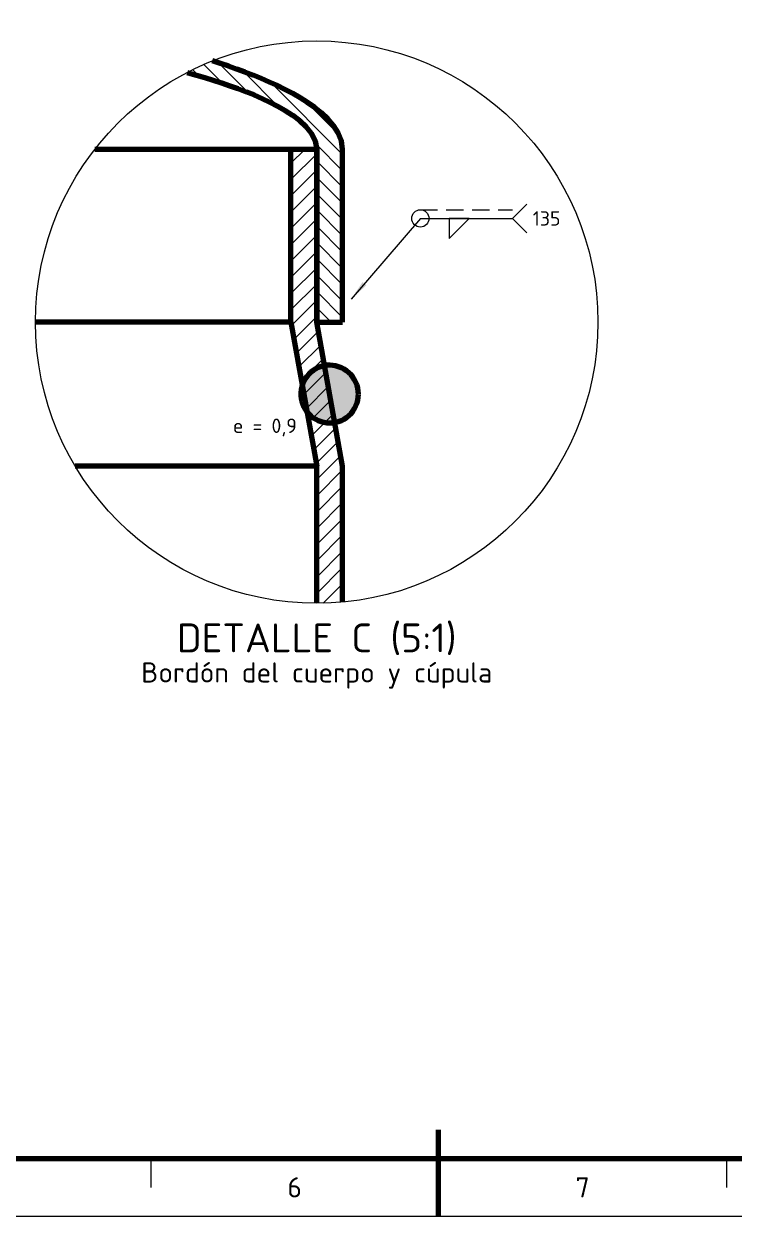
# Model space of a CAD drawing. Header units: millimetres. Extents: x 0 to 2208, y 0 to 420.
# Drawn here: x 705 to 828.3, y 0 to 207 of the extents above; entities that cross this region are included whole.
import ezdxf
from ezdxf.enums import TextEntityAlignment as Align

# ---------------------------------------------------------------- set-up
doc = ezdxf.new("R2010")
doc.units = ezdxf.units.MM
doc.linetypes.add('ISO02-TRAZOS', pattern=[4.5, 3, -1.5])
for name, color, linetype, lineweight in [('01-VISIBLE', 7, 'CONTINUOUS', 70), ('05-RAYADO', 8, 'CONTINUOUS', 18), ('06-TEXTO', 7, 'CONTINUOUS', 25), ('07-RECUADRO', 7, 'CONTINUOUS', 70), ('08-FINA', 5, 'CONTINUOUS', 18), ('12-SOLDADURA', 6, 'CONTINUOUS', 18)]:
    doc.layers.add(name, color=color, linetype=linetype, lineweight=lineweight)
doc.styles.add('ISO3098', font='isocpeur.ttf')

msp = doc.modelspace()

# ---------------------------------------------------------------- hatches: boundary and pattern name
at = {"layer": '05-RAYADO'}
h = msp.add_hatch(dxfattribs=at)
h.set_pattern_fill('ANSI31', scale=0.62992, angle=90)
h.paths.add_polyline_path([(760.333, 155.25), (755.833, 155.25), (755.833, 185.25), (755.726, 186.249), (755.388, 187.195), (754.881, 188.064), (754.269, 188.863), (753.58, 189.597), (752.831, 190.27), (752.036, 190.887), (751.207, 191.457), (750.354, 191.994), (749.485, 192.501), (748.6, 192.981), (747.702, 193.438), (746.794, 193.873), (745.878, 194.289), (744.953, 194.688), (744.021, 195.07), (743.084, 195.438), (742.142, 195.794), (741.196, 196.137), (740.246, 196.47), (739.292, 196.793), (738.335, 197.106), (737.375, 197.411), (736.413, 197.707), (735.448, 197.995), (734.481, 198.276), (733.512, 198.55), (733.349, 198.595), (733.877, 198.869), (734.954, 199.395), (736.044, 199.894), (737.146, 200.366), (737.737, 200.602), (738.244, 200.441), (739.199, 200.128), (740.151, 199.809), (741.1, 199.481), (742.046, 199.145), (742.989, 198.799), (743.928, 198.444), (744.863, 198.079), (745.794, 197.703), (746.721, 197.315), (747.642, 196.915), (748.556, 196.501), (749.464, 196.072), (750.364, 195.627), (751.255, 195.163), (752.136, 194.681), (753.004, 194.177), (753.859, 193.65), (754.696, 193.096), (755.515, 192.514), (756.309, 191.9), (757.071, 191.246), (757.79, 190.546), (758.457, 189.796), (759.059, 188.992), (759.579, 188.134), (759.988, 187.218), (760.248, 186.249), (760.333, 185.25)])
h = msp.add_hatch(dxfattribs=at)
h.set_pattern_fill('ANSI31', scale=0.62992)
h.paths.add_polyline_path([(760.333, 106.627), (759.426, 106.549), (758.229, 106.475), (757.032, 106.431), (755.833, 106.417), (755.833, 130.25), (751.333, 155.25), (751.333, 185.25), (755.833, 185.25), (755.833, 155.25), (760.333, 130.25)])
h = msp.add_hatch(color=7, dxfattribs=at)
h.dxf.hatch_style = 1
h.paths.add_polyline_path([(762.981, 141.744), (762.678, 140.778), (762.187, 139.894), (761.528, 139.126), (760.728, 138.507), (759.82, 138.061), (758.84, 137.808), (757.83, 137.756), (756.83, 137.91), (755.881, 138.261), (755.023, 138.796), (754.29, 139.493), (753.712, 140.323), (753.313, 141.253), (753.109, 142.244), (753.109, 143.256), (753.313, 144.247), (753.712, 145.177), (754.29, 146.007), (755.023, 146.704), (755.881, 147.239), (756.83, 147.59), (757.83, 147.744), (758.84, 147.692), (759.82, 147.439), (760.728, 146.993), (761.528, 146.374), (762.187, 145.606), (762.678, 144.722), (762.981, 143.756), (763.083, 142.75)])
at = {"layer": '08-FINA'}
h = msp.add_hatch(color=7, dxfattribs=at)
h.dxf.hatch_style = 1
h.paths.add_polyline_path([(761.833, 159.25), (764.443, 161.623), (763.779, 162.192)])

# ---------------------------------------------------------------- linework, layer by layer
at = {"layer": '01-VISIBLE'}
for points in [[(760.333, 185.25), (760.139, 186.744), (759.574, 188.142), (758.759, 189.412), (757.778, 190.559), (756.677, 191.593), (755.492, 192.531), (754.253, 193.394), (752.973, 194.196), (751.66, 194.945), (750.323, 195.647), (748.965, 196.31), (747.591, 196.937), (746.203, 197.533), (744.804, 198.103), (743.394, 198.648), (741.977, 199.17), (740.552, 199.671), (739.12, 200.155), (737.737, 200.603)], [(733.348, 198.595), (733.512, 198.55), (734.965, 198.136), (736.413, 197.707), (737.855, 197.26), (739.292, 196.793), (740.721, 196.305), (742.142, 195.794), (743.554, 195.256), (744.953, 194.688), (746.337, 194.083), (747.702, 193.438), (749.044, 192.744), (750.354, 191.994), (751.625, 191.177), (752.831, 190.27), (753.933, 189.238), (754.881, 188.064), (755.585, 186.732), (755.833, 185.25)], [(751.333, 185.25), (749.833, 185.25), (748.333, 185.25), (746.833, 185.25), (745.333, 185.25), (743.833, 185.25), (742.333, 185.25), (740.833, 185.25), (739.333, 185.25), (737.833, 185.25), (736.333, 185.25), (734.833, 185.25), (733.333, 185.25), (731.833, 185.25), (730.333, 185.25), (728.833, 185.25), (727.333, 185.25), (725.833, 185.25), (724.333, 185.25), (722.833, 185.25), (721.333, 185.25), (719.833, 185.25), (718.333, 185.25), (717.302, 185.25)], [(755.833, 185.25), (751.333, 185.25)], [(751.333, 155.25), (751.333, 185.25)], [(755.833, 155.25), (755.833, 185.25)], [(755.833, 185.25), (755.833, 155.25)], [(760.333, 155.25), (760.333, 185.25)], [(751.333, 155.25), (749.833, 155.25), (748.333, 155.25), (746.833, 155.25), (745.333, 155.25), (743.833, 155.25), (742.333, 155.25), (740.833, 155.25), (739.333, 155.25), (737.833, 155.25), (736.333, 155.25), (734.833, 155.25), (733.333, 155.25), (731.833, 155.25), (730.333, 155.25), (728.833, 155.25), (727.333, 155.25), (725.833, 155.25), (724.333, 155.25), (722.833, 155.25), (721.333, 155.25), (719.833, 155.25), (718.333, 155.25), (716.833, 155.25), (715.333, 155.25), (713.833, 155.25), (712.333, 155.25), (710.833, 155.25), (709.333, 155.25), (707.833, 155.25), (707, 155.25)], [(751.333, 155.25), (755.833, 130.25)], [(760.333, 130.25), (755.833, 155.25)], [(755.833, 155.25), (760.333, 155.25)], [(758.083, 147.75), (757.577, 147.724), (757.077, 147.648), (756.587, 147.521), (756.112, 147.345), (755.657, 147.122), (755.227, 146.854), (754.826, 146.544), (754.459, 146.195), (754.129, 145.811), (753.84, 145.395), (753.594, 144.952), (753.395, 144.487), (753.243, 144.003), (753.141, 143.507), (753.09, 143.003), (753.09, 142.497), (753.141, 141.993), (753.243, 141.497), (753.395, 141.013), (753.594, 140.548), (753.84, 140.105), (754.129, 139.689), (754.459, 139.305), (754.826, 138.956), (755.227, 138.646), (755.657, 138.378), (756.112, 138.155), (756.587, 137.979), (757.077, 137.852), (757.577, 137.776), (758.083, 137.75)], [(758.083, 147.75), (757.934, 147.75), (757.784, 147.75), (757.634, 147.75), (757.484, 147.75), (757.333, 147.75), (757.183, 147.75)], [(763.083, 142.75), (763.056, 143.273), (762.974, 143.79), (762.839, 144.295), (762.651, 144.784), (762.413, 145.25), (762.128, 145.689), (761.799, 146.096), (761.429, 146.466), (761.022, 146.795), (760.583, 147.08), (760.117, 147.318), (759.628, 147.505), (759.123, 147.641), (758.606, 147.723), (758.083, 147.75)], [(758.083, 137.75), (758.606, 137.777), (759.123, 137.859), (759.628, 137.995), (760.117, 138.182), (760.583, 138.42), (761.022, 138.705), (761.429, 139.034), (761.799, 139.404), (762.128, 139.811), (762.413, 140.25), (762.651, 140.716), (762.839, 141.205), (762.974, 141.71), (763.056, 142.227), (763.083, 142.75)], [(755.833, 130.25), (754.333, 130.25), (752.833, 130.25), (751.333, 130.25), (749.833, 130.25), (748.333, 130.25), (746.833, 130.25), (745.333, 130.25), (743.833, 130.25), (742.333, 130.25), (740.833, 130.25), (739.333, 130.25), (737.833, 130.25), (736.333, 130.25), (734.833, 130.25), (733.333, 130.25), (731.833, 130.25), (730.333, 130.25), (728.833, 130.25), (727.333, 130.25), (725.833, 130.25), (724.333, 130.25), (722.833, 130.25), (721.333, 130.25), (719.833, 130.25), (718.333, 130.25), (716.833, 130.25), (715.333, 130.25), (713.886, 130.25)], [(755.833, 106.417), (755.833, 130.25)], [(760.333, 106.627), (760.333, 130.25)]]:
    msp.add_lwpolyline(points, dxfattribs=at)
at = {"layer": '07-RECUADRO'}
msp.add_line((777, 0), (777, 15), dxfattribs=at)
msp.add_lwpolyline([(505, 10), (1064, 10), (1064, 410), (505, 410)], close=True, dxfattribs=at)
at = {"layer": '08-FINA'}
for p, q in [((727, 10), (727, 5)), ((827, 10), (827, 5))]:
    msp.add_line(p, q, dxfattribs=at)
msp.add_lwpolyline([(480, 0), (1074, 0), (1074, 420), (480, 420)], close=True, dxfattribs=at)
msp.add_circle((755.833, 155.25), 48.833, dxfattribs=at)
at = {"layer": '12-SOLDADURA', "linetype": 'ISO02-TRAZOS'}
msp.add_line((773.833, 174.75), (789.833, 174.75), dxfattribs=at)
at = {"layer": '12-SOLDADURA'}
for p, q in [((789.833, 173.25), (792.333, 175.75)), ((773.833, 173.25), (761.833, 159.25)), ((773.833, 173.25), (789.833, 173.25)), ((789.833, 173.25), (792.333, 170.75))]:
    msp.add_line(p, q, dxfattribs=at)
msp.add_lwpolyline([(778.833, 173.25), (778.833, 169.75), (782.333, 173.25)], close=True, dxfattribs=at)
msp.add_circle((773.833, 173.25), 1.5, dxfattribs=at)

# ---------------------------------------------------------------- texts
at = {"layer": '06-TEXTO', "style": 'ISO3098'}
for s, height, p in [('e = 0,9', 2.5, (746.833, 137.25)), ('DETALLE C (5:1)', 5, (755.833, 100.417)), ('Bordón del cuerpo y cúpula', 3.5, (755.833, 94.417)), ('6', 3.5, (752, 5)), ('7', 3.5, (802, 5))]:
    msp.add_text(s, height=height, dxfattribs=at).set_placement(p, align=Align.MIDDLE_CENTER)
at = {"layer": '12-SOLDADURA', "style": 'ISO3098'}
msp.add_text('135', height=2.5, dxfattribs=at).set_placement((793.333, 173.25), align=Align.MIDDLE_LEFT)

doc.saveas('drawing.dxf')
